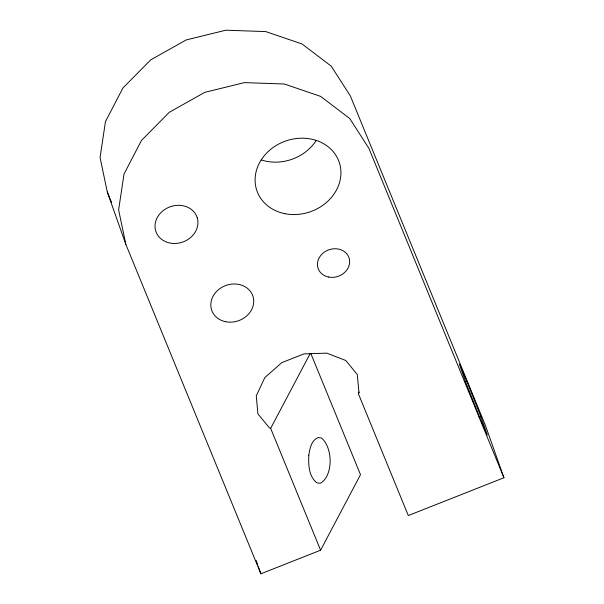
<?xml version="1.0" encoding="UTF-8"?>
<svg xmlns="http://www.w3.org/2000/svg" width="604" height="604" viewBox="0 0 604 604"><rect width="100%" height="100%" fill="white"/><g stroke="black" fill="none" stroke-linecap="round" stroke-linejoin="round"><path stroke-width="0.91" d="M358.353 393.695L358.927 392.472L357.296 374.54L345.82 360.505L326.772 353.136L303.933 353.899L281.811 362.634L264.801 377.628L256.27 395.892L257.893 413.823L269.369 427.859L270.652 428.357L320.596 550.199L260.883 573.8L125.858 244.409L107.293 191.996L100.068 157.501L105.443 121.683L122.891 88.048L150.713 59.879L186.175 39.947L225.821 30.2L265.752 31.589L302.068 43.971L331.219 66.146L350.343 95.938L485.374 425.329L503.932 477.749L408.304 515.544L358.353 393.695L359.229 392.034M270.652 428.357L310.116 353.665M320.596 550.199L360.505 474.676L310.909 353.702M465.088 381.871L466.839 381.184L480.859 416.632L487.353 434.978L479.833 417.877L465.812 382.43L459.312 364.084L466.839 381.184M479.108 417.319L480.859 416.632M503.932 477.749L368.908 148.357L349.784 118.565L320.633 96.391L284.318 84.001L244.378 82.62L204.741 92.367L169.271 112.299L141.457 140.46L124.001 174.103L118.626 209.92L125.858 244.409M107.293 191.996L111.581 202.453M256.164 560.474L257.742 564.914M258.369 566.695L260.883 573.8M316.224 140.468A43.564 37.463 -19.5 0 1 261.268 159.932M308.787 455.28C308.365 464.77 308.712 476.571 316.949 482.838L320.286 483.336C333.635 475.575 332.774 447.375 321.509 438.021L318.172 437.53C311.241 440.286 309.86 448.757 308.787 455.28M284.846 213.673A43.564 37.463 -19.5 0 0 339.984 164.839A43.564 37.463 -19.5 0 0 269.218 150.615A43.564 37.463 -19.5 0 0 284.846 213.673M197.266 217.87A21.774 18.724 -19.5 0 0 163.473 210.396A21.714 18.671 -19.5 0 0 158.105 216.141A21.774 18.724 -19.5 0 0 173.416 243.465A21.774 18.724 -19.5 0 0 197.266 217.87M225.692 321.721A21.782 18.724 -19.5 0 0 253.257 297.311A21.782 18.724 -19.5 0 0 217.878 290.199A21.782 18.724 -19.5 0 0 225.692 321.721M328.606 277.047A16.338 14.051 -19.5 0 0 349.293 258.731A16.338 14.051 -19.5 0 0 322.747 253.393A16.338 14.051 -19.5 0 0 328.606 277.047"/></g></svg>
